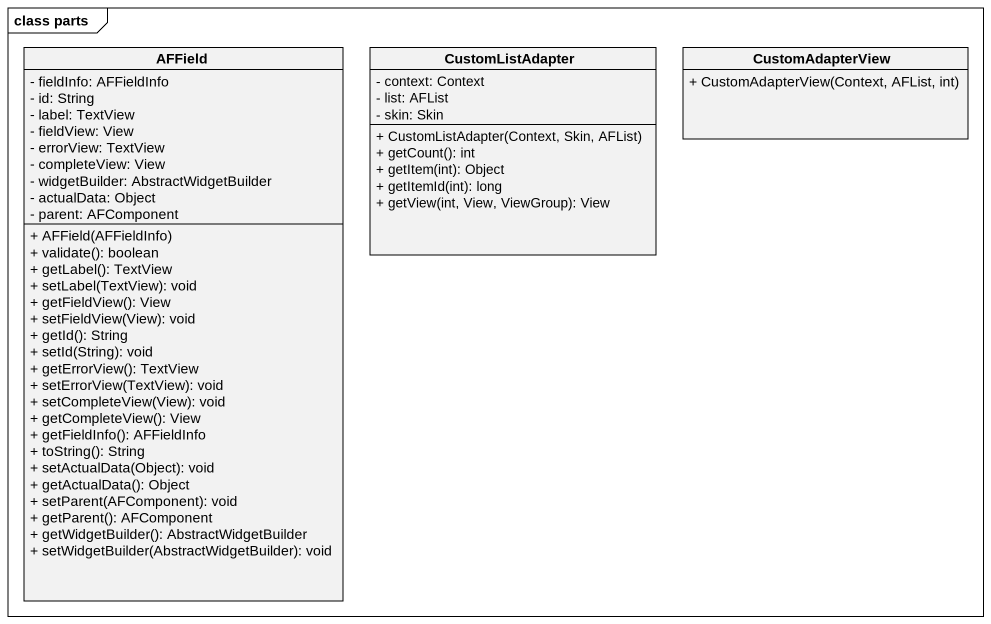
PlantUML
@startuml
mainframe class parts
hide circle
hide empty members
skinparam classAttributeIconSize 0
class AFField {
  - fieldInfo: AFFieldInfo
  - id: String
  - label: TextView
  - fieldView: View
  - errorView: TextView
  - completeView: View
  - widgetBuilder: AbstractWidgetBuilder
  - actualData: Object
  - parent: AFComponent
  + AFField(AFFieldInfo)
  + validate(): boolean
  + getLabel(): TextView
  + setLabel(TextView): void
  + getFieldView(): View
  + setFieldView(View): void
  + getId(): String
  + setId(String): void
  + getErrorView(): TextView
  + setErrorView(TextView): void
  + setCompleteView(View): void
  + getCompleteView(): View
  + getFieldInfo(): AFFieldInfo
  + toString(): String
  + setActualData(Object): void
  + getActualData(): Object
  + setParent(AFComponent): void
  + getParent(): AFComponent
  + getWidgetBuilder(): AbstractWidgetBuilder
  + setWidgetBuilder(AbstractWidgetBuilder): void
}
class CustomListAdapter {
  - context: Context
  - list: AFList
  - skin: Skin
  + CustomListAdapter(Context, Skin, AFList)
  + getCount(): int
  + getItem(int): Object
  + getItemId(int): long
  + getView(int, View, ViewGroup): View
}
class CustomAdapterView {
  + CustomAdapterView(Context, AFList, int)
}
@enduml
